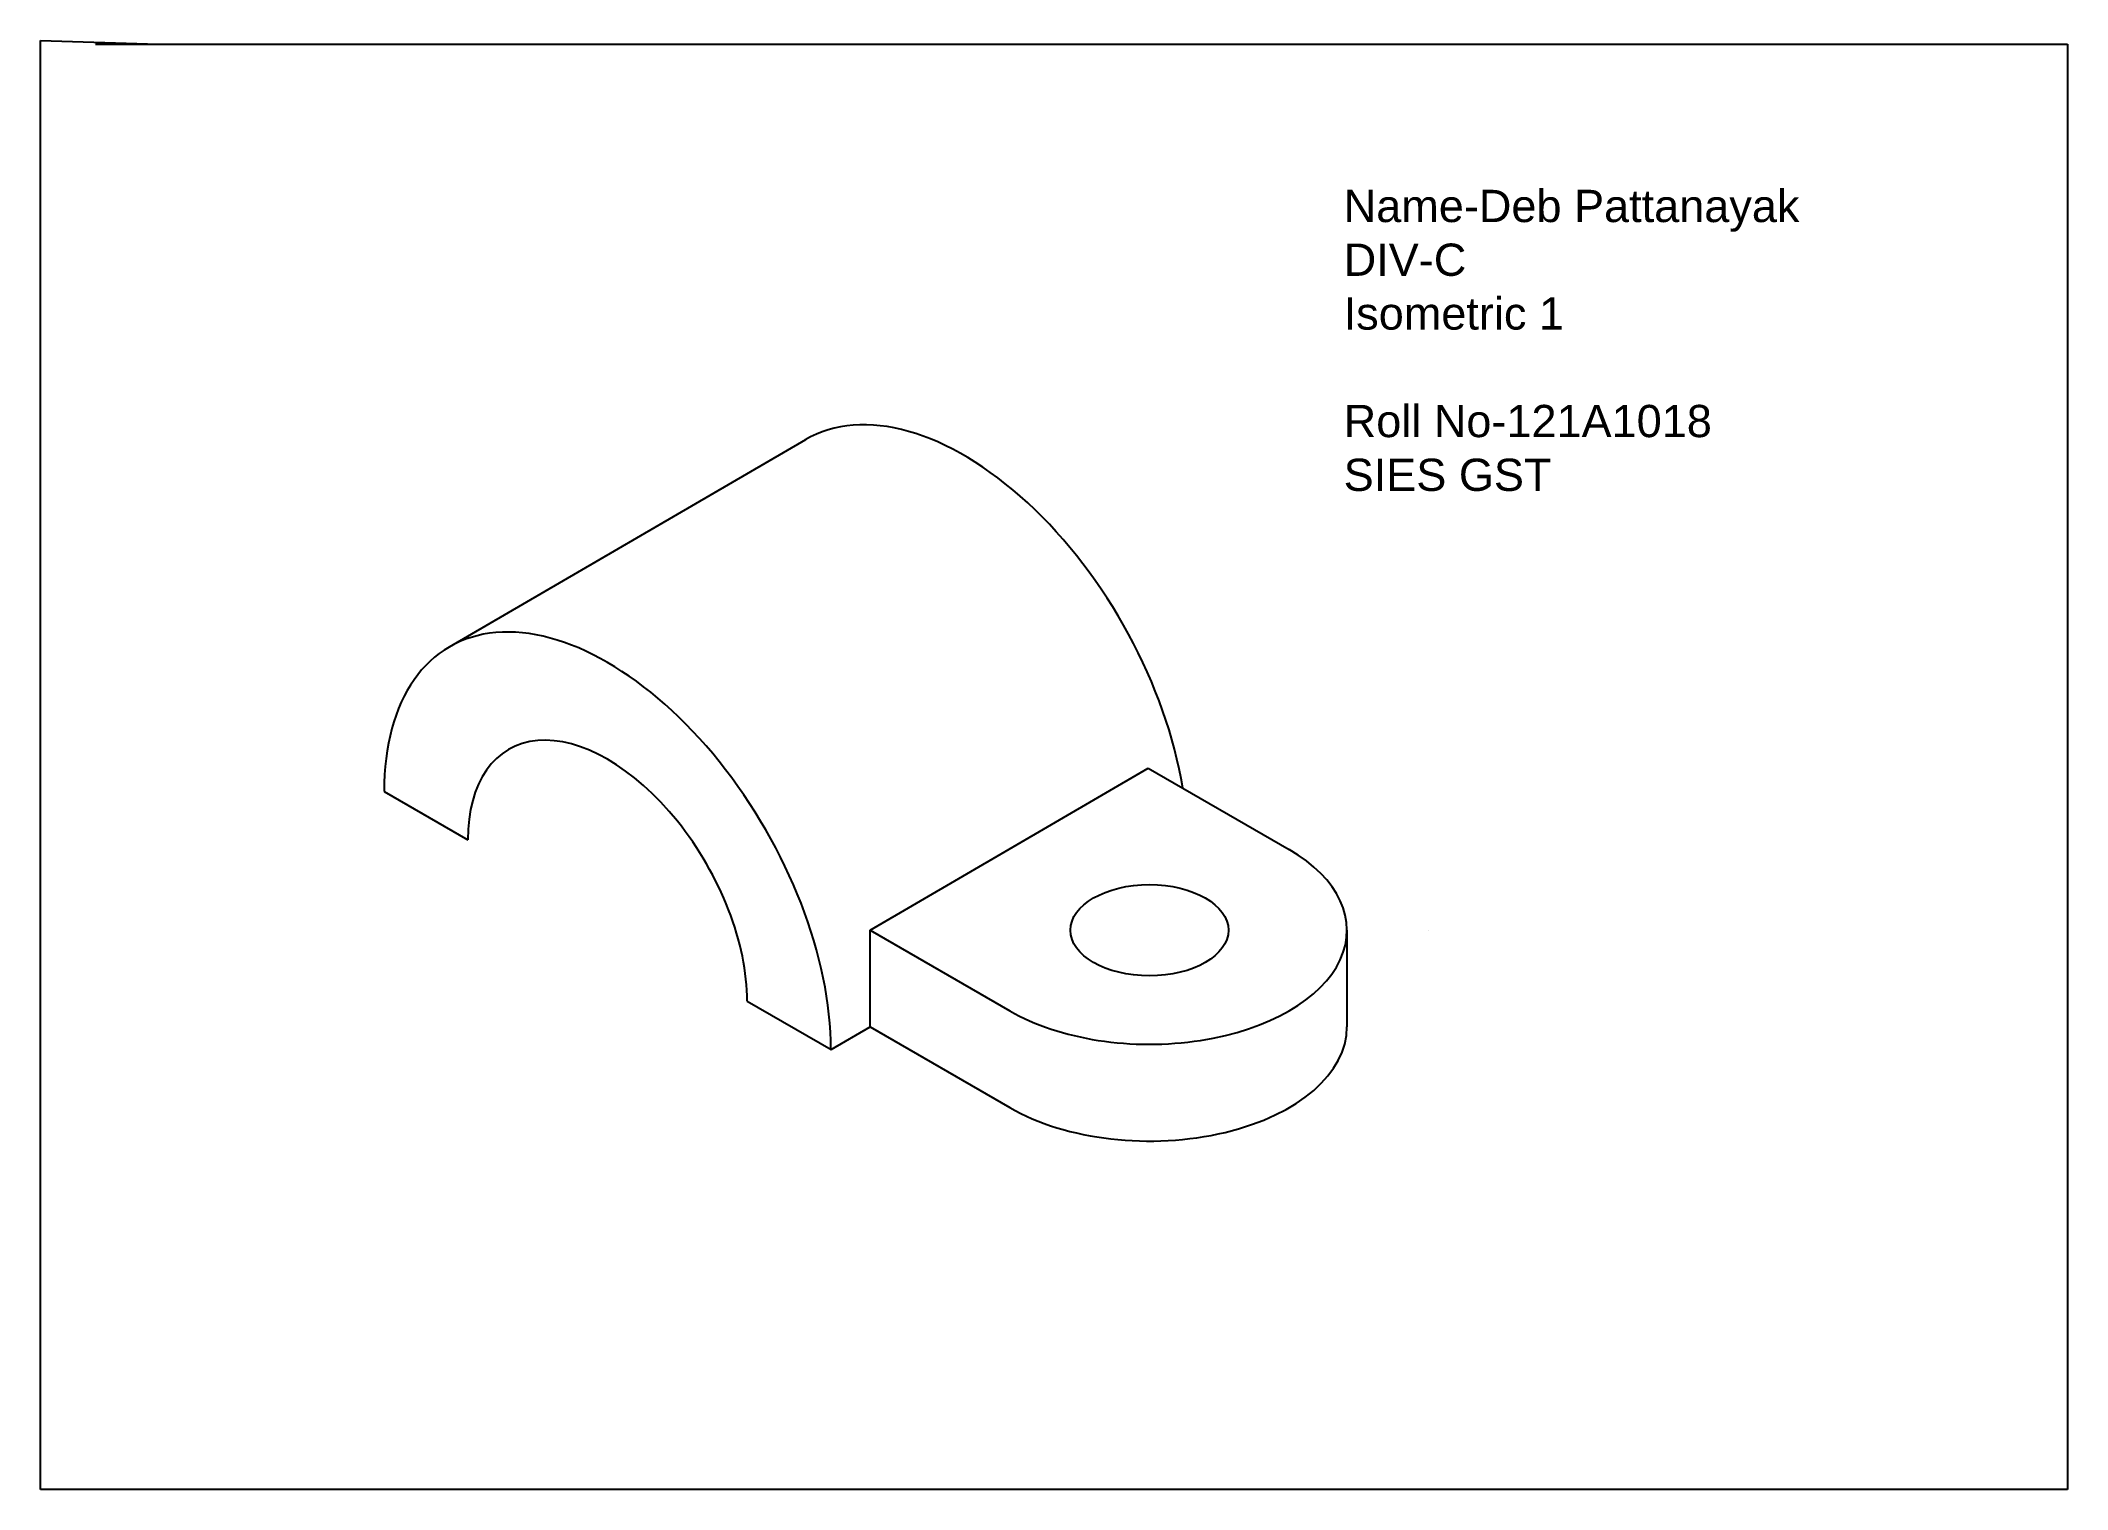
# Model space of a CAD drawing. Header units: millimetres. Extents: x -52 to 262, y -72 to 152.
import ezdxf

# ---------------------------------------------------------------- set-up
doc = ezdxf.new("R2010")
doc.units = ezdxf.units.MM
doc.header["$MEASUREMENT"] = 0
doc.styles.get("Standard").update_dxf_attribs({"font": 'arial.ttf'})

msp = doc.modelspace()

# ---------------------------------------------------------------- linework, layer by layer
for p, q in [((-52.22, -72.34), (-52.22, 152.26)), ((-52.22, 152.26), (-34.01, 151.69)), ((-43.68, 151.69), (261.99, 151.69)), ((261.99, 151.69), (261.99, -72.34)), ((11.18, 58.28), (66.39, 90.4)), ((76.38, 14.35), (119.47, 39.48)), ((119.47, 39.48), (141.33, 26.85)), ((1.03, 35.85), (14.02, 28.35)), ((112.57, 35.46), (112.54, 35.48)), ((76.38, -0.65), (76.38, 14.35)), ((76.38, 14.35), (98.03, 1.85)), ((150.3, 14.35), (150.3, -0.65)), ((162.98, 14.35), (162.98, 14.35)), ((57.33, 3.35), (70.32, -4.15)), ((70.32, -4.15), (76.38, -0.65)), ((76.38, -0.65), (98.03, -13.15)), ((261.99, -72.34), (-52.22, -72.34))]:
    msp.add_line(p, q)
for centre, major_axis, start_param, end_param in [((90.89, 47.98), (24.49, -42.43), 7.269941, 9.42858), ((35.67, 15.85), (24.49, -42.43), 0.785398, 3.926991), ((35.67, 15.85), (15.31, -26.52), 7.068583, 10.210176), ((119.68, 14.35), (-30.62, 0), 0.785398, 3.926991), ((119.68, -0.65), (-30.62, 0), 0.785398, 3.141593)]:
    msp.add_ellipse(centre, major_axis=major_axis, ratio=0.57735, start_param=start_param, end_param=end_param)
msp.add_ellipse((119.68, 14.35), major_axis=(-12.25, 0), ratio=0.57735)

# ---------------------------------------------------------------- texts
at = {"insert": (149.79, 129.12), "char_height": 5, "attachment_point": 1}
msp.add_mtext_dynamic_manual_height_columns('Name-Deb Pattanayak\\PDIV-C\\PIsometric 1\\P\\PRoll No-121A1018\\PSIES GST', width=101.3869, gutter_width=460.94, heights=[0], dxfattribs=at)

doc.saveas('drawing.dxf')
